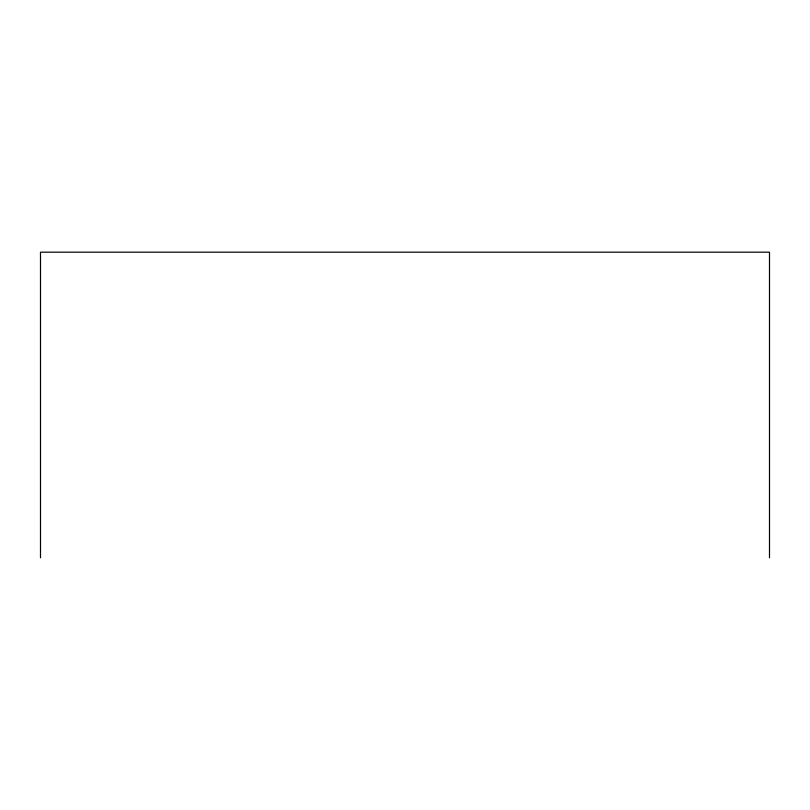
<?xml version="1.0" encoding="UTF-8"?>
<svg xmlns="http://www.w3.org/2000/svg" width="810" height="810" viewBox="0 0 810 810"><rect width="100%" height="100%" fill="white"/><g stroke="black" fill="none" stroke-linecap="round" stroke-linejoin="round"><path stroke-width="1.21" d="M769.5 557.817L769.5 252.183L40.5 252.183L40.5 557.817"/></g></svg>
